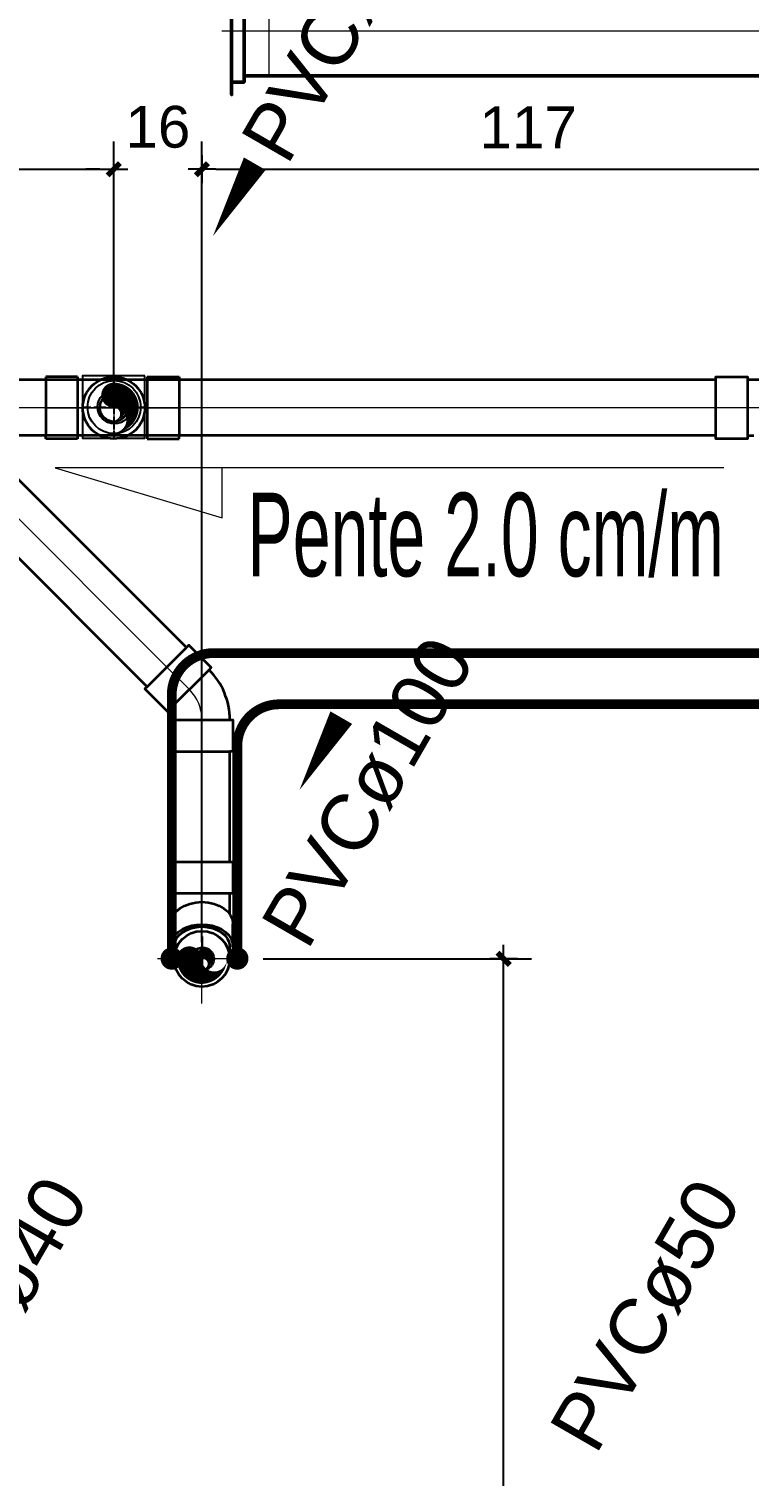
# Model space of a CAD drawing. Header units: metres. Extents: x -101133.8 to -101066.7, y -24899.3 to -24824.7.
# Drawn here: x -101111.228 to -101109.936, y -24846.924 to -24844.327 of the extents above; entities that cross this region are included whole.
import ezdxf
from ezdxf.enums import TextEntityAlignment as Align

# ---------------------------------------------------------------- set-up
doc = ezdxf.new("R2010")
doc.units = ezdxf.units.M
doc.header["$LTSCALE"] = 0.2
doc.header["$PDSIZE"] = -5
doc.linetypes.add('AXES', pattern=[50.8, 31.75, -6.35, 6.35, -6.35])
doc.linetypes.add('CACHE', pattern=[9.525, 6.35, -3.175])
for name, color, linetype in [('CMT-COTATION DIVERS', 1, 'Continuous'), ('CMT-CVC-CTA1-REPRISE', 11, 'Continuous'), ('CMT-PLB-EC-U', 1, 'Continuous'), ('CMT-PLB-EF-U', 140, 'Continuous'), ('CMT-PLB-EU', 3, 'Continuous'), ('CMT-PLB-EV', 34, 'Continuous'), ('CMT-PLB-EV-SOUS DALLAGE', 1, 'Continuous')]:
    doc.layers.add(name, color=color, linetype=linetype)
doc.styles.add('Arial', font='arial.ttf')
doc.styles.get("Standard").update_dxf_attribs({"font": 'arial.ttf'})
doc.dimstyles.get("Standard").update_dxf_attribs({"dimtxt": 0.18, "dimasz": 0.18, "dimexe": 0.18, "dimexo": 0.0625, "dimgap": 0.09, "dimtad": 0, "dimtih": 1, "dimtoh": 1, "dimdec": 4, "dimzin": 0, "dimdsep": 46, "dimtxsty": 'Standard', "dimcen": 0.09, "dimadec": 0, "dimazin": 0, "dimtfac": 1, "dimtdec": 4, "dimtofl": 0, "dimtmove": 0, "dimatfit": 3, "dimfxl": 1, "dimtolj": 1, "dimtzin": 0, "dimarcsym": 0})

# ---------------------------------------------------------------- blocks, each defined once
blk = doc.blocks.new('siphon')
blk.add_lwpolyline([(211768.2, 47378.7), (211693.6, 47378.7), (211693.6, 47304), (211768.2, 47304), (211768.2, 47378.7)])
at = {"linetype": 'Continuous'}
for centre, major_axis in [((211731.5, 47341.2), (0, 31.8)), ((211731.9, 47341.4), (0, 20.2))]:
    blk.add_ellipse(centre, major_axis=major_axis, ratio=1, dxfattribs=at)
for points in [[(211731.2, 47378.7), (211731.2, 47378.7), (211731.2, 47368.7), (211731.2, 47368.7)], [(211731.2, 47364.9), (211731.2, 47364.9), (211731.2, 47350.5), (211731.2, 47350.5)], [(211731.2, 47364.9), (211731.2, 47364.9), (211731.2, 47350.5), (211731.2, 47350.5)], [(211693.6, 47340.9), (211693.6, 47340.9), (211703.5, 47340.9), (211703.5, 47340.9)], [(211707.3, 47340.9), (211707.3, 47340.9), (211721.8, 47340.9), (211721.8, 47340.9)], [(211707.3, 47340.9), (211707.3, 47340.9), (211721.8, 47340.9), (211721.8, 47340.9)], [(211724.6, 47340.9), (211724.6, 47340.9), (211739, 47340.9), (211739, 47340.9)], [(211731.2, 47347.7), (211731.2, 47347.7), (211731.2, 47333.2), (211731.2, 47333.2)], [(211742.8, 47340.9), (211742.8, 47340.9), (211757.3, 47340.9), (211757.3, 47340.9)], [(211759.4, 47340.9), (211759.4, 47340.9), (211768.2, 47340.9), (211768.2, 47340.9)], [(211731.2, 47329.4), (211731.2, 47329.4), (211731.2, 47314.9), (211731.2, 47314.9)], [(211731.2, 47312.9), (211731.2, 47312.9), (211731.2, 47304), (211731.2, 47304)]]:
    blk.add_open_spline(points, degree=3, dxfattribs=at)
blk = doc.blocks.new('COT-45')
at = {"color": 0}
for p, q in [((-1, 0), (1, 0)), ((0, -1), (0, 1))]:
    blk.add_line(p, q, dxfattribs=at)
at = {"color": 0, "const_width": 0.4}
blk.add_lwpolyline([(-0.44, -0.44), (0.44, 0.44)], dxfattribs=at)
blk = doc.blocks.new('*D106')
at = {"layer": 'CMT-COTATION DIVERS', "color": 0, "lineweight": -2}
for p, q in [((-101111.6233, -24844.6334), (-101111.6233, -24844.5285)), ((-101111.0757, -24844.9766), (-101111.0757, -24844.5285)), ((-101111.5983, -24844.5785), (-101111.1007, -24844.5785))]:
    blk.add_line(p, q, dxfattribs=at)
at = {"layer": 'Defpoints', "color": 0, "lineweight": 15}
for p in [(-101111.0757, -24844.5785), (-101111.6233, -24844.6634), (-101111.0757, -24845.0066)]:
    blk.add_point(p, dxfattribs=at)
at = {"layer": 'CMT-COTATION DIVERS', "color": 0, "lineweight": -2, "xscale": 0.025, "yscale": 0.025, "zscale": 0.025, "rotation": 180}
blk.add_blockref('COT-45', (-101111.6233, -24844.5785), dxfattribs=at)
at = {"layer": 'CMT-COTATION DIVERS', "color": 0, "lineweight": -2, "xscale": 0.025, "yscale": 0.025, "zscale": 0.025}
blk.add_blockref('COT-45', (-101111.0757, -24844.5785), dxfattribs=at)
at = {"layer": 'CMT-COTATION DIVERS', "color": 0, "lineweight": 15, "insert": (-101111.3495, -24844.5029), "char_height": 0.075, "attachment_point": 5}
blk.add_mtext('\\A1;55', dxfattribs=at)
blk = doc.blocks.new('*D107')
at = {"layer": 'CMT-COTATION DIVERS', "color": 0, "lineweight": -2}
for p, q in [((-101111.0757, -24844.9766), (-101111.0757, -24844.5285)), ((-101110.9176, -24845.9658), (-101110.9176, -24844.5285)), ((-101111.1007, -24844.5785), (-101111.1257, -24844.5785)), ((-101110.8926, -24844.5785), (-101110.8676, -24844.5785))]:
    blk.add_line(p, q, dxfattribs=at)
at = {"layer": 'Defpoints', "color": 0, "lineweight": 15}
for p in [(-101110.9176, -24844.5785), (-101111.0757, -24845.0066), (-101110.9176, -24845.9958)]:
    blk.add_point(p, dxfattribs=at)
at = {"layer": 'CMT-COTATION DIVERS', "color": 0, "lineweight": -2, "xscale": 0.025, "yscale": 0.025, "zscale": 0.025}
blk.add_blockref('COT-45', (-101111.0757, -24844.5785), dxfattribs=at)
at = {"layer": 'CMT-COTATION DIVERS', "color": 0, "lineweight": -2, "xscale": 0.025, "yscale": 0.025, "zscale": 0.025, "rotation": 180}
blk.add_blockref('COT-45', (-101110.9176, -24844.5785), dxfattribs=at)
at = {"layer": 'CMT-COTATION DIVERS', "color": 0, "lineweight": 15, "insert": (-101110.9966, -24844.5028), "char_height": 0.075, "attachment_point": 5}
blk.add_mtext('\\A1;16', dxfattribs=at)
blk = doc.blocks.new('*D108')
at = {"layer": 'CMT-COTATION DIVERS', "color": 0, "lineweight": -2}
for p, q in [((-101110.9176, -24845.9658), (-101110.9176, -24844.5285)), ((-101109.7469, -24845.8886), (-101109.7469, -24844.5285)), ((-101110.8926, -24844.5785), (-101109.7719, -24844.5785))]:
    blk.add_line(p, q, dxfattribs=at)
at = {"layer": 'Defpoints', "color": 0, "lineweight": 15}
for p in [(-101109.7469, -24844.5785), (-101109.7469, -24845.9186), (-101110.9176, -24845.9958)]:
    blk.add_point(p, dxfattribs=at)
at = {"layer": 'CMT-COTATION DIVERS', "color": 0, "lineweight": -2, "xscale": 0.025, "yscale": 0.025, "zscale": 0.025, "rotation": 180}
blk.add_blockref('COT-45', (-101110.9176, -24844.5785), dxfattribs=at)
at = {"layer": 'CMT-COTATION DIVERS', "color": 0, "lineweight": -2, "xscale": 0.025, "yscale": 0.025, "zscale": 0.025}
blk.add_blockref('COT-45', (-101109.7469, -24844.5785), dxfattribs=at)
at = {"layer": 'CMT-COTATION DIVERS', "color": 0, "lineweight": 15, "insert": (-101110.3322, -24844.5034), "char_height": 0.075, "attachment_point": 5}
blk.add_mtext('\\A1;117', dxfattribs=at)
blk = doc.blocks.new('*D135')
at = {"layer": 'CMT-COTATION DIVERS', "color": 0, "lineweight": -2}
for p, q in [((-101110.8076, -24845.9958), (-101110.3263, -24845.9958)), ((-101110.3763, -24848.4264), (-101110.3763, -24846.0208)), ((-101110.6283, -24848.4514), (-101110.3263, -24848.4514))]:
    blk.add_line(p, q, dxfattribs=at)
at = {"layer": 'Defpoints', "color": 0, "lineweight": 15}
for p in [(-101110.8376, -24845.9958), (-101110.3763, -24845.9958), (-101110.6583, -24848.4514)]:
    blk.add_point(p, dxfattribs=at)
at = {"layer": 'CMT-COTATION DIVERS', "color": 0, "lineweight": -2, "xscale": 0.025, "yscale": 0.025, "zscale": 0.025}
for p, rotation in [((-101110.3763, -24845.9958), 90), ((-101110.3763, -24848.4514), 270)]:
    blk.add_blockref('COT-45', p, dxfattribs=dict(at, rotation=rotation))
at = {"layer": 'CMT-COTATION DIVERS', "color": 0, "lineweight": 15, "insert": (-101110.4521, -24847.2236), "char_height": 0.075, "attachment_point": 5, "rotation": 90}
blk.add_mtext('\\A1;246', dxfattribs=at)

msp = doc.modelspace()

# ---------------------------------------------------------------- linework, layer by layer
at = {"layer": 'CMT-CVC-CTA1-REPRISE', "color": 8, "linetype": 'CACHE', "lineweight": 20}
msp.add_line((-101110.797, -24844.4107), (-101110.797, -24844.2507), dxfattribs=at)
at = {"layer": 'CMT-CVC-CTA1-REPRISE', "color": 8, "linetype": 'AXES', "lineweight": 20}
for p, q in [((-101110.5879, -24844.3307), (-101110.882, -24844.3307)), ((-101109.5649, -24844.3307), (-101110.5879, -24844.3307))]:
    msp.add_line(p, q, dxfattribs=at)
at = {"layer": 'CMT-CVC-CTA1-REPRISE', "lineweight": 50}
for p, q in [((-101110.5879, -24844.4107), (-101110.842, -24844.4107)), ((-101109.5649, -24844.4107), (-101110.5879, -24844.4107))]:
    msp.add_line(p, q, dxfattribs=at)
msp.add_lwpolyline([(-101110.8645, -24844.217), (-101110.8645, -24844.2395), (-101110.842, -24844.2395), (-101110.842, -24844.422), (-101110.8645, -24844.422), (-101110.8645, -24844.4445), (-101110.8645, -24844.2395)], dxfattribs=at)
at = {"layer": 'CMT-PLB-EC-U', "const_width": 0.0175}
msp.add_lwpolyline([(-101110.8541, -24845.6138, -0.414214), (-101110.7791, -24845.5388)], format="xyb", dxfattribs=at)
for points in [[(-101110.7791, -24845.5388), (-101107.2954, -24845.5388)], [(-101110.8541, -24845.9952), (-101110.8541, -24845.6138)]]:
    msp.add_lwpolyline(points, dxfattribs=at)
at = {"layer": 'CMT-PLB-EC-U', "const_width": 0.02}
msp.add_lwpolyline([(-101110.8541, -24846.0052, 1), (-101110.8541, -24845.9852, 1)], format="xyb", close=True, dxfattribs=at)
at = {"layer": 'CMT-PLB-EF-U', "const_width": 0.0175}
msp.add_lwpolyline([(-101110.9718, -24845.5219, -0.414214), (-101110.8968, -24845.4469)], format="xyb", dxfattribs=at)
for points in [[(-101110.8968, -24845.4469), (-101107.1454, -24845.4469)], [(-101110.9718, -24846.0052), (-101110.9718, -24845.5219)]]:
    msp.add_lwpolyline(points, dxfattribs=at)
at = {"layer": 'CMT-PLB-EF-U', "const_width": 0.02}
msp.add_lwpolyline([(-101110.9718, -24846.0052, -1), (-101110.9718, -24845.9852, -1)], format="xyb", close=True, dxfattribs=at)
at = {"layer": 'CMT-PLB-EU', "color": 8, "linetype": 'AXES', "lineweight": 20}
for p, q in [((-101111.0757, -24844.9666), (-101111.0757, -24845.0466)), ((-101111.0357, -24845.0066), (-101111.1157, -24845.0066)), ((-101110.9164, -24845.9558), (-101110.9164, -24846.0358)), ((-101110.9164, -24845.9638), (-101110.9164, -24846.0278)), ((-101110.8764, -24845.9958), (-101110.9564, -24845.9958)), ((-101110.8844, -24845.9958), (-101110.9484, -24845.9958))]:
    msp.add_line(p, q, dxfattribs=at)
at = {"layer": 'CMT-PLB-EU', "color": 8, "linetype": 'Continuous', "lineweight": 20}
for points in [[(-101111.0757, -24844.9856, 0.003, 0.003, -0.414214), (-101111.0547, -24845.0066, 0.003, 0, -0.394163), (-101111.0757, -24845.0291, 0, 0.003, 1.001955), (-101111.0757, -24845.0051, 0, 0, 0), (-101111.0757, -24845.001, 0.0112, 0.0112, -1), (-101111.0757, -24844.9897, 0, 0, 0), (-101111.0813, -24844.9953, 0, 0, 0), (-101111.0757, -24844.9953, 0.0165, 0.0165, -0.414214), (-101111.0644, -24845.0066, 0, 0, 0), (-101111.0652, -24845.001, 0.015, 0, -0.468375), (-101111.0682, -24845.027, 0, 0, 0)], [(-101110.9164, -24845.979, 0.0024, 0.0024, -0.414214), (-101110.8996, -24845.9958, 0.0024, 0, -0.394163), (-101110.9164, -24846.0138, 0, 0.0024, 1.001955), (-101110.9164, -24845.9946, 0, 0, 0), (-101110.9164, -24845.9913, 0.009, 0.009, -1), (-101110.9164, -24845.9823, 0, 0, 0), (-101110.9209, -24845.9868, 0, 0, 0), (-101110.9164, -24845.9868, 0.0132, 0.0132, -0.414214), (-101110.9074, -24845.9958, 0, 0, 0), (-101110.908, -24845.9913, 0.012, 0, -0.468375), (-101110.9104, -24846.0121, 0, 0, 0)]]:
    msp.add_lwpolyline(points, format="xyseb", dxfattribs=at)
at = {"layer": 'CMT-PLB-EU', "linetype": 'Continuous', "lineweight": 20}
for points in [[(-101111.0882, -24845.0282, 0, 0, 0), (-101111.2382, -24845.2881, 0.045, 0, 0), (-101111.3132, -24845.418, 0, 0, 0)], [(-101110.9289, -24846.0128, 0, 0, 0), (-101111.0789, -24846.2726, 0.045, 0, 0), (-101111.1539, -24846.4025, 0, 0, 0)]]:
    msp.add_lwpolyline(points, format="xyseb", dxfattribs=at)
at = {"layer": 'CMT-PLB-EU', "lineweight": 35}
for centre, radius in [((-101111.0757, -24845.0066), 0.025), ((-101110.9164, -24845.9958), 0.02)]:
    msp.add_circle(centre, radius, dxfattribs=at)
at = {"layer": 'CMT-PLB-EV', "linetype": 'Continuous', "lineweight": 20}
msp.add_lwpolyline([(-101109.7578, -24846.0175, 0, 0, 0), (-101109.9078, -24846.2773, 0.045, 0, 0), (-101109.9828, -24846.4072, 0, 0, 0)], format="xyseb", dxfattribs=at)
at = {"layer": 'CMT-PLB-EV-SOUS DALLAGE', "lineweight": 35}
for p, q in [((-101109.9956, -24844.9566), (-101111.2582, -24844.9566)), ((-101111.1407, -24844.9509), (-101111.1977, -24844.9509)), ((-101111.1977, -24844.9509), (-101111.1977, -24844.9566)), ((-101111.1977, -24844.9566), (-101111.1977, -24845.0566)), ((-101111.1407, -24844.9509), (-101111.1407, -24845.0623)), ((-101111.1002, -24844.9566), (-101111.1407, -24844.9566)), ((-101111.0157, -24844.9566), (-101111.0511, -24844.9566)), ((-101111.0157, -24844.9509), (-101110.9587, -24844.9509)), ((-101111.0157, -24844.9509), (-101111.0157, -24845.0623)), ((-101110.9587, -24844.9509), (-101110.9587, -24844.9566)), ((-101110.9587, -24844.9566), (-101110.9587, -24845.0566)), ((-101109.9956, -24845.0566), (-101109.9956, -24844.9566)), ((-101109.9386, -24844.9566), (-101109.9386, -24845.0566)), ((-101109.7722, -24844.9566), (-101109.9386, -24844.9566)), ((-101109.9956, -24845.0566), (-101111.2582, -24845.0566)), ((-101111.1977, -24845.0623), (-101111.1977, -24845.0566)), ((-101111.1407, -24845.0623), (-101111.1977, -24845.0623)), ((-101111.1002, -24845.0566), (-101111.1407, -24845.0566)), ((-101111.0157, -24845.0566), (-101111.0511, -24845.0566)), ((-101111.0157, -24845.0623), (-101110.9587, -24845.0623)), ((-101110.9587, -24845.0623), (-101110.9587, -24845.0566)), ((-101109.9386, -24845.0566), (-101109.9277, -24845.0566)), ((-101111.2771, -24845.1047), (-101110.9451, -24845.4367)), ((-101111.3478, -24845.1754), (-101111.0158, -24845.5074)), ((-101111.0158, -24845.5074), (-101110.9451, -24845.4367)), ((-101110.9755, -24845.5477), (-101110.9048, -24845.477)), ((-101110.9676, -24845.5668), (-101110.8676, -24845.5668)), ((-101110.9676, -24845.8215), (-101110.9676, -24845.6238)), ((-101110.9676, -24845.6238), (-101110.8676, -24845.6238)), ((-101110.8676, -24845.8215), (-101110.8676, -24845.6238)), ((-101110.9676, -24845.8215), (-101110.8676, -24845.8215)), ((-101110.9676, -24845.9156), (-101110.9676, -24845.8785)), ((-101110.8676, -24845.8785), (-101110.9676, -24845.8785)), ((-101110.8676, -24845.9156), (-101110.8676, -24845.8785)), ((-101110.9733, -24845.9733), (-101110.9733, -24845.933)), ((-101110.8619, -24845.9733), (-101110.8619, -24845.933)), ((-101110.9676, -24845.9958), (-101110.9676, -24845.9733)), ((-101110.8676, -24845.9958), (-101110.8676, -24845.9733))]:
    msp.add_line(p, q, dxfattribs=at)
at = {"layer": 'CMT-PLB-EV-SOUS DALLAGE', "color": 8, "linetype": 'AXES', "lineweight": 20}
for p, q in [((-101109.9956, -24845.0066), (-101111.2582, -24845.0066)), ((-101111.1977, -24845.0066), (-101110.9587, -24845.0066)), ((-101109.7152, -24845.0066), (-101109.9956, -24845.0066)), ((-101111.3125, -24845.14), (-101110.9805, -24845.472)), ((-101110.9402, -24845.5123), (-101110.9805, -24845.472)), ((-101110.9176, -24845.5668), (-101110.9176, -24845.6238)), ((-101110.9176, -24845.8215), (-101110.9176, -24845.6238)), ((-101110.9176, -24846.0758), (-101110.9176, -24845.8215)), ((-101110.8376, -24845.9958), (-101110.9976, -24845.9958))]:
    msp.add_line(p, q, dxfattribs=at)
at = {"layer": 'CMT-PLB-EV-SOUS DALLAGE', "linetype": 'Continuous', "lineweight": 20}
for points in [[(-101111.0478, -24844.9584, 0, 0, 0), (-101110.8978, -24844.6985, 0, 0.045, 0), (-101110.8228, -24844.5686, 0.045, 0.045, 0)], [(-101110.8926, -24845.9525, 0, 0, 0), (-101110.7426, -24845.6927, 0, 0.045, 0), (-101110.6676, -24845.5628, 0.045, 0.045, 0)]]:
    msp.add_lwpolyline(points, format="xyseb", dxfattribs=at)
at = {"layer": 'CMT-PLB-EV-SOUS DALLAGE', "color": 8, "linetype": 'Continuous', "lineweight": 20}
for points in [[(-101111.0757, -24844.9646, 0.006, 0.006, -0.414214), (-101111.0337, -24845.0066, 0.006, 0, -0.394163), (-101111.0757, -24845.0516, 0, 0.006, 1.001955), (-101111.0757, -24845.0036, 0, 0, 0), (-101111.0757, -24844.9953, 0.0225, 0.0225, -1), (-101111.0757, -24844.9728, 0, 0, 0), (-101111.0869, -24844.9841, 0, 0, 0), (-101111.0757, -24844.9841, 0.033, 0.033, -0.414214), (-101111.0532, -24845.0066, 0, 0, 0), (-101111.0547, -24844.9953, 0.03, 0, -0.468375), (-101111.0607, -24845.0473, 0, 0, 0)], [(-101110.9596, -24845.9958, 0.006, 0.006, 0.414214), (-101110.9176, -24846.0378, 0.006, 0, 0.394163), (-101110.8726, -24845.9958, 0, 0.006, -1.001955), (-101110.9206, -24845.9958, 0, 0, 0), (-101110.9289, -24845.9958, 0.0225, 0.0225, 1), (-101110.9514, -24845.9958, 0, 0, 0), (-101110.9401, -24845.9846, 0, 0, 0), (-101110.9401, -24845.9958, 0.033, 0.033, 0.414214), (-101110.9176, -24846.0183, 0, 0, 0), (-101110.9289, -24846.0168, 0.03, 0, 0.468375), (-101110.8769, -24846.0108, 0, 0, 0)]]:
    msp.add_lwpolyline(points, format="xyseb", dxfattribs=at)
at = {"layer": 'CMT-PLB-EV-SOUS DALLAGE', "lineweight": 35}
for points in [[(-101109.9956, -24844.9566), (-101109.9956, -24844.9509), (-101109.9386, -24844.9509), (-101109.9386, -24844.9566)], [(-101109.9386, -24845.0566), (-101109.9386, -24845.0623), (-101109.9956, -24845.0623), (-101109.9956, -24845.0566)], [(-101110.9048, -24845.477), (-101110.9008, -24845.473), (-101110.9411, -24845.4327), (-101110.9451, -24845.4367)], [(-101111.0158, -24845.5074), (-101111.0198, -24845.5114), (-101110.9795, -24845.5517), (-101110.9755, -24845.5477)], [(-101110.9676, -24845.6238), (-101110.9733, -24845.6238), (-101110.9733, -24845.5668), (-101110.9676, -24845.5668)], [(-101110.8676, -24845.5668), (-101110.8619, -24845.5668), (-101110.8619, -24845.6238), (-101110.8676, -24845.6238)], [(-101110.9676, -24845.8785), (-101110.9733, -24845.8785), (-101110.9733, -24845.8215), (-101110.9676, -24845.8215)], [(-101110.8676, -24845.8215), (-101110.8619, -24845.8215), (-101110.8619, -24845.8785), (-101110.8676, -24845.8785)]]:
    msp.add_lwpolyline(points, dxfattribs=at)
at = {"layer": 'CMT-PLB-EV-SOUS DALLAGE', "linetype": 'Continuous', "lineweight": 20, "ltscale": 1.014}
msp.add_lwpolyline([(-101109.9811, -24845.1142), (-101111.1811, -24845.1142), (-101110.8811, -24845.2042), (-101110.8811, -24845.1142)], dxfattribs=at)
at = {"layer": 'CMT-PLB-EV-SOUS DALLAGE', "lineweight": 35}
for centre, radius in [((-101111.0757, -24845.0066), 0.0557), ((-101110.9176, -24845.9958), 0.05)]:
    msp.add_circle(centre, radius, dxfattribs=at)
for radius, start in [(0.127, 360), (0.027, 0)]:
    msp.add_arc((-101110.9946, -24845.5668), radius, start, 45, dxfattribs=at)
at = {"layer": 'CMT-PLB-EV-SOUS DALLAGE', "color": 8, "linetype": 'AXES', "lineweight": 20}
msp.add_arc((-101110.9946, -24845.5668), 0.077, 360, 45, dxfattribs=at)
at = {"layer": 'CMT-PLB-EV-SOUS DALLAGE', "lineweight": 35, "extrusion": (0, 0, -1)}
for centre, major_axis, start_param, end_param in [((-101110.9176, -24845.933), (0.0557, 0), 3.141593, 6.283185), ((-101110.9176, -24845.9733), (0.0557, 0), 2.685241, 6.739537), ((-101110.9176, -24845.9733), (0.05, 0), 3.141593, 6.283185)]:
    msp.add_ellipse(centre, major_axis=major_axis, ratio=0.707107, start_param=start_param, end_param=end_param, dxfattribs=at)

# ---------------------------------------------------------------- block references
at = {"layer": 'CMT-PLB-EU', "linetype": 'Continuous', "lineweight": 20, "xscale": 0.001500126758509707, "yscale": 0.001500126758509707, "zscale": 0.001500126758509707}
msp.add_blockref('siphon', (-101428.6992, -24916.0232), dxfattribs=at)

# ---------------------------------------------------------------- texts
at = {"layer": 'CMT-PLB-EU', "linetype": 'Continuous', "lineweight": 20, "insert": (-101111.4241, -24846.8589), "char_height": 0.1, "attachment_point": 4, "rotation": 60, "style": 'Arial'}
msp.add_mtext('PVCø40', dxfattribs=at)
at = {"layer": 'CMT-PLB-EV', "linetype": 'Continuous', "lineweight": 20, "insert": (-101110.2531, -24846.8636), "char_height": 0.1, "attachment_point": 4, "rotation": 60, "style": 'Arial'}
msp.add_mtext('PVCø50', dxfattribs=at)
at = {"layer": 'CMT-PLB-EV-SOUS DALLAGE', "ltscale": 1.015, "style": 'Arial', "width": 0.582638}
msp.add_text('Pente 2.0 cm/m', height=0.15, dxfattribs=at).set_placement((-101110.8361, -24845.3092), (-101109.9811, -24845.3092), align=Align.FIT)
at = {"layer": 'CMT-PLB-EV-SOUS DALLAGE', "linetype": 'Continuous', "lineweight": 20, "char_height": 0.1, "attachment_point": 4, "rotation": 60, "style": 'Arial'}
for insert in [(-101110.8068, -24844.5494), (-101110.7706, -24845.9582)]:
    msp.add_mtext('PVCø100', dxfattribs=dict(at, insert=insert))

# ---------------------------------------------------------------- dimensions: what is measured, and where the dimension line sits
at = {"layer": 'CMT-COTATION DIVERS', "lineweight": 15}
for base, p1, p2, picture, middle in [((-101111.0757, -24844.5785), (-101111.6233, -24844.6634), (-101111.0757, -24845.0066), '*D106', (-101111.3495, -24844.5029)), ((-101110.9176, -24844.5785), (-101111.0757, -24845.0066), (-101110.9176, -24845.9958), '*D107', (-101110.9966, -24844.5028)), ((-101109.7469, -24844.5785), (-101110.9176, -24845.9958), (-101109.7469, -24845.9186), '*D108', (-101110.3322, -24844.5034))]:
    dim = msp.add_linear_dim(base=base, p1=p1, p2=p2, dimstyle='Standard', override={"dimscale": 0.05, "dimtxt": 1.5, "dimasz": 0.5, "dimexe": 1, "dimexo": 0.6, "dimgap": 0.75, "dimtad": 1, "dimtih": 0, "dimtoh": 0, "dimdec": 0, "dimlfac": 100, "dimblk": 'COT-45', "dimcen": 0, "dimadec": 2, "dimazin": 2, "dimtdec": 2, "dimtix": 1, "dimtmove": 1, "dimfrac": 1}, dxfattribs=at)
    dim.commit()
    dim.dimension.update_dxf_attribs({"geometry": picture, "text_midpoint": middle})
dim = msp.add_linear_dim(base=(-101110.3763, -24845.9958), p1=(-101110.6583, -24848.4514), p2=(-101110.8376, -24845.9958), angle=90, dimstyle='Standard', override={"dimscale": 0.05, "dimtxt": 1.5, "dimasz": 0.5, "dimexe": 1, "dimexo": 0.6, "dimgap": 0.75, "dimtad": 1, "dimtih": 0, "dimtoh": 0, "dimdec": 0, "dimlfac": 100, "dimblk": 'COT-45', "dimcen": 0, "dimadec": 2, "dimazin": 2, "dimtdec": 2, "dimtix": 1, "dimtmove": 1, "dimfrac": 1}, dxfattribs=at)
dim.commit()
dim.dimension.update_dxf_attribs({"geometry": '*D135', "text_midpoint": (-101110.4521, -24847.2236)})

doc.saveas('drawing.dxf')
